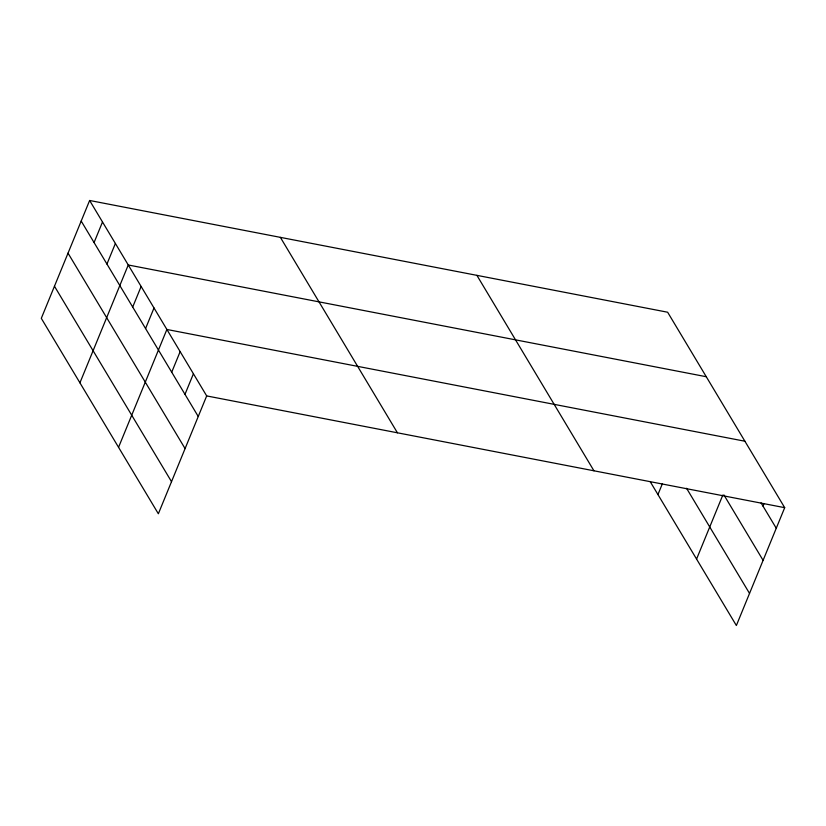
<?xml version="1.0" encoding="UTF-8"?>
<svg xmlns="http://www.w3.org/2000/svg" width="826" height="826" viewBox="0 0 826 826"><rect width="100%" height="100%" fill="white"/><g stroke="black" fill="none" stroke-linecap="round" stroke-linejoin="round"><path stroke-width="1.24" d="M89.631 200.481L41.3 318.33L158.355 513.772L206.686 395.922L89.631 200.481L667.645 312.228L784.7 507.67L736.369 625.519L650.217 481.672M94.071 242.555L102.507 221.977M106.946 264.052L115.382 243.484M79.926 382.82L128.257 264.981L706.271 376.728M132.697 307.055L141.132 286.477M145.572 328.552L154.008 307.974M118.552 447.32L166.883 329.471L744.897 441.229M171.715 372.196L180.151 351.628M184.983 394.353L193.418 373.775M657.94 494.567L662.328 483.871M696.566 559.068L722.812 495.084M762.997 506.101L763.936 503.819M206.686 395.922L784.7 507.67M761.097 502.931L776.264 528.248M723.927 494.95L763.1 560.348M686.561 488.269L749.533 593.419M476.901 275.357L593.956 470.799M280.375 237.361L397.43 432.803M81.196 221.058L198.25 416.5M68.031 253.159L185.086 448.601M54.464 286.23L171.519 481.672"/></g></svg>
